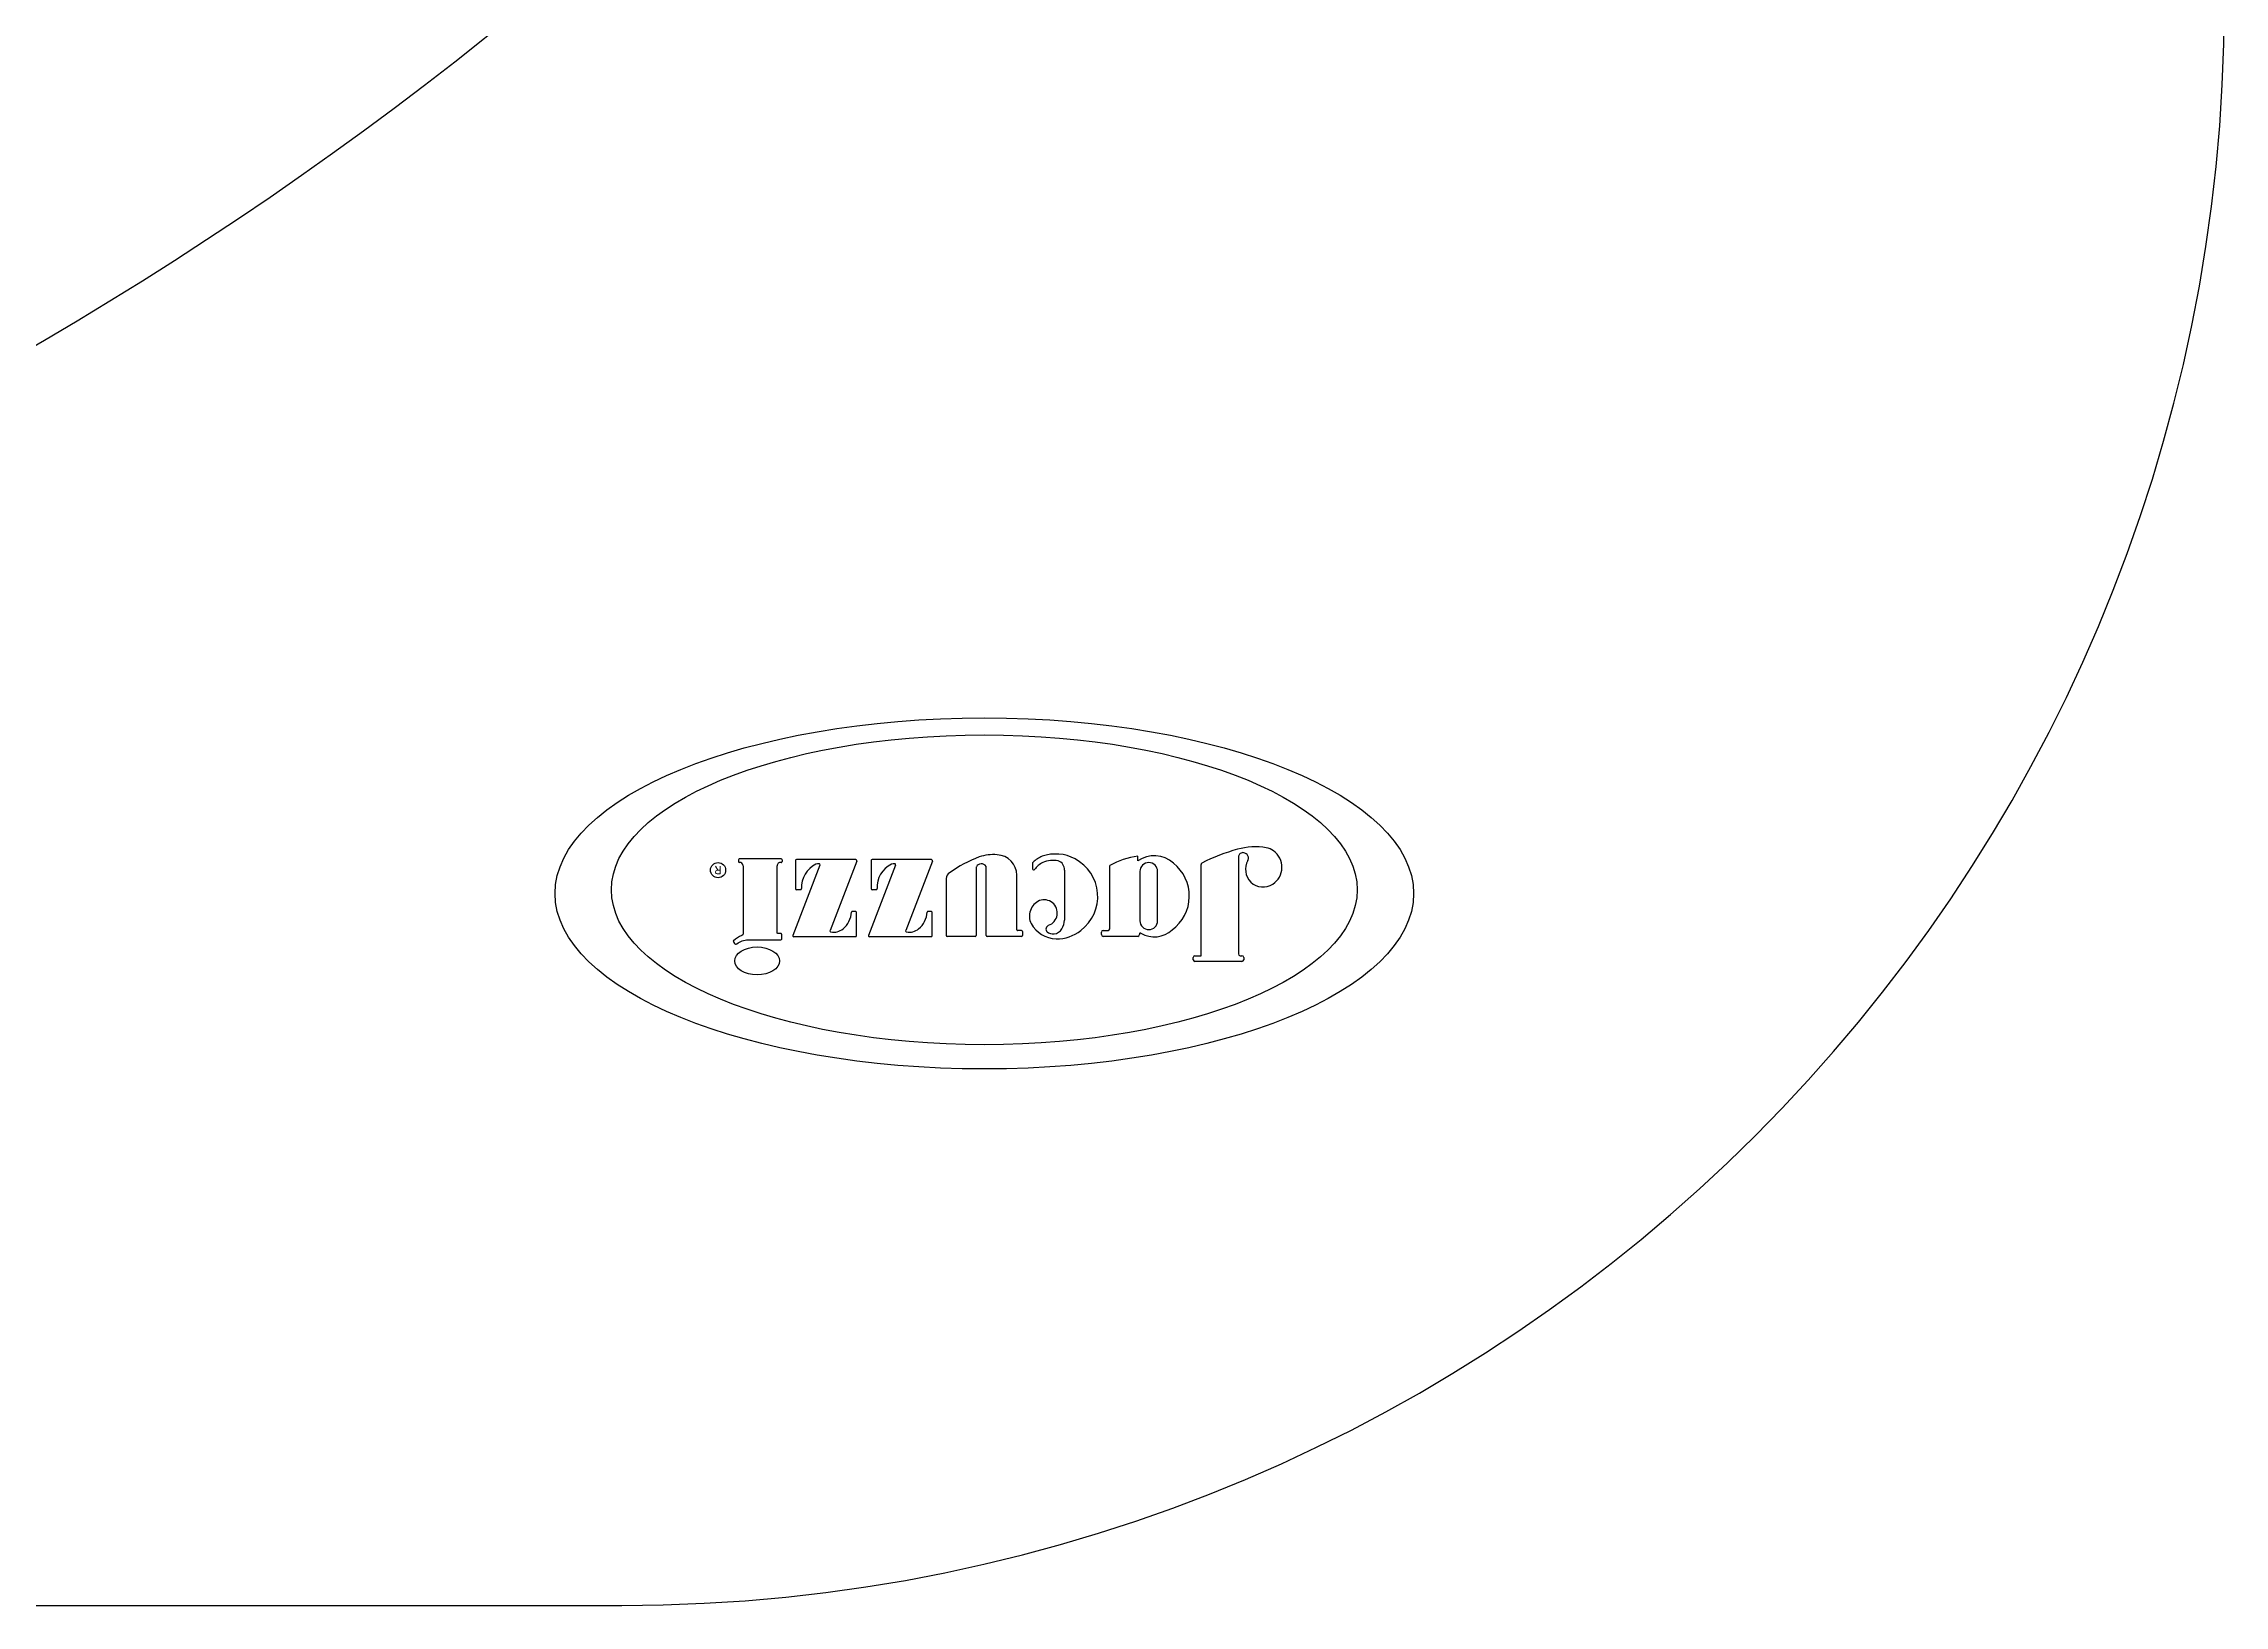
# Model space of a CAD drawing. Header units: millimetres. Extents: x -1265.57 to -1263.54, y 2261.54 to 2263.07.
# Drawn here: x -1263.8731 to -1263.6445, y 2261.5439 to 2261.7076 of the extents above; entities that cross this region are included whole.
import ezdxf
from ezdxf.enums import TextEntityAlignment as Align

# ---------------------------------------------------------------- set-up
doc = ezdxf.new("R2010")
doc.units = ezdxf.units.MM
doc.layers.add('jacuzzi', color=1, linetype='Continuous')
doc.styles.add('ROMANS', font='romans', dxfattribs={"height": 4})

msp = doc.modelspace()

# ---------------------------------------------------------------- linework, layer by layer
at = {"layer": 'jacuzzi'}
for p, q in [((-1263.800284836956, 2261.622046787797), (-1263.800284836956, 2261.621864987214)), ((-1263.795806103104, 2261.622138099119), (-1263.800193525634, 2261.622138099119)), ((-1263.795714791782, 2261.622046787797), (-1263.795714791782, 2261.621852985473)), ((-1263.794285339985, 2261.622028185053), (-1263.794285339985, 2261.619000597777)), ((-1263.787981063891, 2261.62206368801), (-1263.794194028663, 2261.62206368801)), ((-1263.787874920854, 2261.621909045427), (-1263.790679185916, 2261.614630437157)), ((-1263.786354909432, 2261.622028185053), (-1263.786354909432, 2261.619000597777)), ((-1263.780050633337, 2261.62206368801), (-1263.78626359811, 2261.62206368801)), ((-1263.7799444903, 2261.621909045427), (-1263.782748755363, 2261.614630437157)), ((-1263.769441366309, 2261.621723768201), (-1263.769441366309, 2261.621094403611)), ((-1263.758422179275, 2261.621934646415), (-1263.758422179275, 2261.622407840958)), ((-1263.74787133323, 2261.622346464382), (-1263.74787133323, 2261.612176190016)), ((-1263.791737993909, 2261.621465434065), (-1263.794573024572, 2261.614106972159)), ((-1263.783807563355, 2261.621465434065), (-1263.786642594019, 2261.614106972159)), ((-1263.77110665038, 2261.614710079558), (-1263.77110665038, 2261.620423856359)), ((-1263.766116137531, 2261.620951591166), (-1263.766116137531, 2261.615733411221)), ((-1263.761355836688, 2261.614824551958), (-1263.761355836688, 2261.621444092179)), ((-1263.751790835303, 2261.611993567371), (-1263.751790835303, 2261.621542284674)), ((-1263.793779629575, 2261.618909286455), (-1263.794194028663, 2261.618909286455)), ((-1263.785849199021, 2261.618909286455), (-1263.78626359811, 2261.618909286455)), ((-1263.787991129985, 2261.616633248876), (-1263.788327663381, 2261.616633248876)), ((-1263.787899818663, 2261.614074144357), (-1263.787899818663, 2261.616541937553)), ((-1263.780060699431, 2261.616633248876), (-1263.780397232827, 2261.616633248876)), ((-1263.779969388109, 2261.614074144357), (-1263.779969388109, 2261.616541937553)), ((-1263.787991129985, 2261.613982833035), (-1263.794487818393, 2261.613982833035)), ((-1263.780060699431, 2261.613982833035), (-1263.786557387839, 2261.613982833035)), ((-1263.775451527036, 2261.614014675501), (-1263.778403890758, 2261.614014675501)), ((-1263.770594662208, 2261.614014675501), (-1263.774210785095, 2261.614014675501)), ((-1263.770594662208, 2261.614618768236), (-1263.771015339058, 2261.614618768236)), ((-1263.770503350886, 2261.614527456914), (-1263.770503350886, 2261.614105986823)), ((-1263.762229249958, 2261.614197298145), (-1263.762229249958, 2261.61445930667)), ((-1263.762046627314, 2261.614641929314), (-1263.761538459332, 2261.614641929314)), ((-1263.75842567126, 2261.614014675501), (-1263.762046627314, 2261.614014675501)), ((-1263.758243048615, 2261.614270656438), (-1263.758243048615, 2261.614197298145)), ((-1263.752608292414, 2261.611573068235), (-1263.752608292414, 2261.611810944727)), ((-1263.75242566977, 2261.611993567371), (-1263.751790835303, 2261.611993567371)), ((-1263.747494959598, 2261.61139044559), (-1263.75242566977, 2261.61139044559)), ((-1263.747688710586, 2261.611993567371), (-1263.747494959598, 2261.611993567371)), ((-1263.747312336954, 2261.611810944727), (-1263.747312336954, 2261.611573068235))]:
    msp.add_line(p, q, dxfattribs=at)
at = {"layer": 'jacuzzi', "color": 3}
msp.add_lwpolyline([(-1263.644505528478, 2262.900898033245, 0.4142135623730951), (-1263.812505528478, 2263.068898033245), (-1265.301505528478, 2263.068898033245, 0.4142135623730951), (-1265.469505528478, 2262.900898033245), (-1265.469505528478, 2261.711898033245, 0.4142135623730952), (-1265.301505528478, 2261.543898033245), (-1263.812505528478, 2261.543898033245, 0.4142135623730949), (-1263.644505528478, 2261.711898033245), (-1263.644505528478, 2262.895898033245)], format="xyb", dxfattribs=at)
at = {"layer": 'jacuzzi'}
for points in [[(-1263.775036058313, 2261.622337260266, 0.06297410020895881), (-1263.778153641616, 2261.620688554632, 0.2578294972287946), (-1263.77849520208, 2261.620070210189), (-1263.77849520208, 2261.614105986823)], [(-1263.774302096417, 2261.614105986823), (-1263.774302096417, 2261.621250974836, 0.1354836439385169), (-1263.774327955865, 2261.621344656908, 0.5973092542928814), (-1263.775342099922, 2261.621299258138, 0.1127702397822963), (-1263.775360215714, 2261.621219957914), (-1263.775360215714, 2261.614105986823)], [(-1263.799799524237, 2261.621409337102), (-1263.799799524237, 2261.614279369191, -0.3094083360235544), (-1263.799916016945, 2261.61410914034, 0.09070134790707648), (-1263.800797978228, 2261.613566655272, 0.3650174520151336), (-1263.800814216345, 2261.61345013528), (-1263.800709763896, 2261.61328408988, 0.4518071014289208), (-1263.800439199014, 2261.613240267541, -0.1780066821811962), (-1263.799271082868, 2261.613647983327)], [(-1263.799330261011, 2261.613647983327), (-1263.795839526349, 2261.613647983327, 0.414213562373095), (-1263.795748215026, 2261.613739294649), (-1263.795748215026, 2261.614223314958, 0.4142135623730986), (-1263.795839526349, 2261.61431462628), (-1263.796142217058, 2261.61431462628, -0.4142135623730951), (-1263.79623352838, 2261.614405937602), (-1263.79623352838, 2261.621400682933)]]:
    msp.add_lwpolyline(points, format="xyb", dxfattribs=at)
msp.add_lwpolyline([(-1263.758189116665, 2261.620822692235), (-1263.758189116665, 2261.615656971193, 1.000000000000098), (-1263.756338102061, 2261.615656971193), (-1263.756338102061, 2261.620822692235, 0.999999999999902)], format="xyb", close=True, dxfattribs=at)
msp.add_circle((-1263.802417143645, 2261.620963601845), 0.0007946180292527194, dxfattribs=at)
for centre, radius, start, end in [((-1264.12524739835, 2262.028879229207), 0.401175894156146, 268.2148745413391, 56.02044460489761), ((-1264.0680797947, 2262.010335227756), 0.386622544007066, 268.213874529797, 62.63106325899658), ((-1263.800193525634, 2261.622046787797), 9.131132209362493e-05, 90, 180), ((-1263.800193525634, 2261.621864987214), 9.131132209362493e-05, 180, 273.611151255206), ((-1263.800164769525, 2261.621409337102), 0.0003652452883744997, 0, 93.61115125520607), ((-1263.795868283091, 2261.621400682933), 0.0003652452883744997, 82.17236710295317, 180), ((-1263.795806103104, 2261.621852985473), 9.131132209362493e-05, 262.1723671029532, 0), ((-1263.795806103104, 2261.622046787797), 9.131132209362493e-05, 0, 90), ((-1263.794194028663, 2261.621972376688), 9.131132209362493e-05, 90, 180), ((-1263.791053413605, 2261.619203020892), 0.002618402559332211, 114.8275345767593, 183.7772136213646), ((-1263.791679343718, 2261.619192804716), 0.002433133650174203, 94.07432027164471, 101.2218050339343), ((-1263.791844136946, 2261.621506328313), 0.0001137483352589666, 338.9295783944687, 94.07432027164471), ((-1263.787981063891, 2261.621949939675), 0.0001137483352589666, 338.9295783944687, 90), ((-1263.78626359811, 2261.621972376688), 9.131132209362493e-05, 90, 180), ((-1263.783122983051, 2261.619203020892), 0.002618402559332211, 114.8275345767593, 183.7772136213646), ((-1263.783748913164, 2261.619192804716), 0.002433133650174203, 94.07432027164471, 101.2218050339343), ((-1263.783913706392, 2261.621506328313), 0.0001137483352589666, 338.9295783944687, 94.07432027164471), ((-1263.780050633337, 2261.621949939675), 0.0001137483352589666, 338.9295783944687, 90), ((-1263.773606262386, 2261.618376724532), 0.004210719616554576, 84.07357519292827, 109.8501266576997), ((-1263.773249140388, 2261.620423856359), 0.00214249000814798, 0, 87.92324343628599), ((-1263.769327617973, 2261.621723768201), 0.0001137483352589682, 129.1311632644852, 180), ((-1263.7664651047, 2261.618176647521), 0.004671822420891836, 115.0030799199095, 128.9089468955378), ((-1263.76743988005, 2261.619765630324), 0.002194756140795436, 115.2703570518433, 144.8583959681596), ((-1263.767025357125, 2261.618381591703), 0.004270101185214189, 61.68236381171656, 109.3432640437236), ((-1263.767286305409, 2261.619326122243), 0.002658211280149922, 78.57719550050564, 114.2196671115859), ((-1263.767037945742, 2261.621047592951), 0.0009267937851419657, 354.0543607981828, 72.53888052130856), ((-1263.767074385743, 2261.618194687488), 0.004458128184621445, 307.1313435263341, 62.26711730837606), ((-1263.757602372013, 2261.61496543214), 0.007487424988978479, 96.2859872048696, 120.0862084994026), ((-1263.756704947029, 2261.619410710196), 0.00305272675196047, 48.39986399828305, 124.2305336447541), ((-1263.757422810316, 2261.618244800164), 0.004407590457415736, 306.3033049323868, 51.48563990938479), ((-1263.751608212659, 2261.621542284674), 0.0001826226441872893, 118.8231538564984, 180), ((-1263.742497754344, 2261.603527390945), 0.02037005463747655, 105.5604312047924, 116.8444473027381), ((-1263.746123499223, 2261.616484123171), 0.006915610411845247, 80.17540312019803, 105.418332060875), ((-1263.747311288249, 2261.622259207123), 0.00056680173809586, 140.2199418587569, 171.1442863545581), ((-1263.747307526871, 2261.6222053627), 0.0006054000811997667, 117.2029294573482, 136.5289303872305), ((-1263.747376284319, 2261.622339133402), 0.0004549933410358662, 66.1282521317106, 117.2029294573482), ((-1263.747460761743, 2261.622148245199), 0.0006637389789262975, 15.77516368293654, 66.1282521317106), ((-1263.745282562085, 2261.621035063655), 0.001842509620443221, 149.3881891568894, 303.2376042202737), ((-1263.747259878315, 2261.62220499544), 0.0004549933410358662, 329.3881891568894, 15.77516368293654), ((-1263.745254017854, 2261.621505031363), 0.001819973364143465, 54.80885236902491, 80.17540312019803), ((-1263.745422568581, 2261.621266017086), 0.002112440750221904, 302.9803058288204, 54.80885236902491), ((-1263.769327617973, 2261.621094403611), 0.0001137483352589666, 180, 324.8583959681596), ((-1263.794194028663, 2261.619000597777), 9.131132209362493e-05, 180, 270), ((-1263.793779629575, 2261.61902303479), 0.0001137483352589666, 270, 3.777213621364651), ((-1263.78626359811, 2261.619000597777), 9.131132209362493e-05, 180, 270), ((-1263.785849199021, 2261.61902303479), 0.0001137483352589666, 270, 3.777213621364651), ((-1263.767990944612, 2261.616136587715), 0.001784805878551568, 114.3935766283129, 205.9071790488082), ((-1263.768239343836, 2261.616471015965), 0.00138045702270976, 290.2833129728791, 110.7342983845895), ((-1263.79032428467, 2261.616050587349), 0.0015958183413462, 260.3374469744636, 309.0048283578167), ((-1263.790973920621, 2261.61677071758), 0.002564817003398972, 310.1573304622269, 355.0588259817362), ((-1263.788327663381, 2261.616541937553), 9.131132209362493e-05, 90, 175.0588259817362), ((-1263.787991129985, 2261.616541937553), 9.131132209362493e-05, 0, 90), ((-1263.782393854116, 2261.616050587349), 0.0015958183413462, 260.3374469744636, 309.0048283578167), ((-1263.783043490067, 2261.61677071758), 0.002564817003398972, 310.1573304622269, 355.0588259817362), ((-1263.780397232827, 2261.616541937553), 9.131132209362493e-05, 90, 175.0588259817362), ((-1263.780060699431, 2261.616541937553), 9.131132209362493e-05, 0, 90), ((-1263.766845630024, 2261.616914805294), 0.00316134210193291, 209.5271952386019, 267.5018600213143), ((-1263.767624318796, 2261.614780479103), 0.0004185558594907521, 109.0295258819151, 224.0872603867016), ((-1263.767343765267, 2261.615422369136), 0.001155693633361479, 277.1119912549528, 327.2426257202286), ((-1263.76808242577, 2261.615767306648), 0.001966580366760678, 330.4372877183895, 359.0124171279977), ((-1263.761538459332, 2261.614824551958), 0.0001826226441872499, 270, 0), ((-1263.794487818393, 2261.614074144357), 9.131132209362493e-05, 158.9295783944687, 270), ((-1263.790573042879, 2261.614589542909), 0.0001137483352589666, 158.9295783944687, 260.3374469744636), ((-1263.787991129985, 2261.614074144357), 9.131132209362493e-05, 270, 0), ((-1263.786557387839, 2261.614074144357), 9.131132209362493e-05, 158.9295783944687, 270), ((-1263.782642612326, 2261.614589542909), 0.0001137483352589666, 158.9295783944687, 260.3374469744636), ((-1263.780060699431, 2261.614074144357), 9.131132209362493e-05, 270, 0), ((-1263.778403890758, 2261.614105986823), 9.131132209362493e-05, 180, 270), ((-1263.775451527036, 2261.614105986823), 9.131132209362493e-05, 270, 0), ((-1263.774210785095, 2261.614105986823), 9.131132209362493e-05, 180, 270), ((-1263.771015339058, 2261.614710079558), 9.131132209362493e-05, 180, 270), ((-1263.770594662208, 2261.614527456914), 9.131132209362493e-05, 0, 90), ((-1263.770594662208, 2261.614105986823), 9.131132209362493e-05, 270, 0), ((-1263.76730838741, 2261.615244747551), 0.000975146748312302, 230.780982283284, 276.3414126863617), ((-1263.766886128556, 2261.617736431047), 0.003981152496582339, 268.5996182749978, 308.9527124895859), ((-1263.762046627314, 2261.61445930667), 0.0001826226441872499, 90, 180), ((-1263.762046627314, 2261.614197298145), 0.0001826226441872499, 180, 270), ((-1263.75842567126, 2261.614197298145), 0.0001826226441872505, 270, 0), ((-1263.758151737293, 2261.614270656438), 9.131132209361402e-05, 51.45530828473486, 180), ((-1263.756693821381, 2261.616761198883), 0.002795535711650691, 239.9230624260097, 312.2760927106441), ((-1263.75242566977, 2261.611810944727), 0.000182622644187257, 90, 180), ((-1263.75242566977, 2261.611573068235), 0.0001826226441872505, 180, 270), ((-1263.747688710586, 2261.612176190016), 0.0001826226441872505, 180, 270), ((-1263.747494959598, 2261.611810944727), 0.0001826226441872505, 0, 90), ((-1263.747494959598, 2261.611573068235), 0.000182622644187257, 270, 0)]:
    msp.add_arc(centre, radius, start, end, dxfattribs=at)
for centre, major_axis, ratio in [((-1263.774505528478, 2261.618517569404), (0.04499999999999987, -1.37768214805017e-17), 0.4087758624858926), ((-1263.774505528478, 2261.618898033246), (0.03909378534722973, -1.43623493793557e-17), 0.4152232476980265), ((-1263.798324481144, 2261.611446347406), (0.00235007836750469, -8.633762702480289e-19), 0.6218033982988019)]:
    msp.add_ellipse(centre, major_axis=major_axis, ratio=ratio, dxfattribs=at)

# ---------------------------------------------------------------- texts
at = {"layer": 'jacuzzi', "style": 'ROMANS'}
msp.add_text('R', height=0.0007962383468127659, rotation=180, dxfattribs=at).set_placement((-1263.802417143645, 2261.620963601845), align=Align.MIDDLE_CENTER)

doc.saveas('drawing.dxf')
